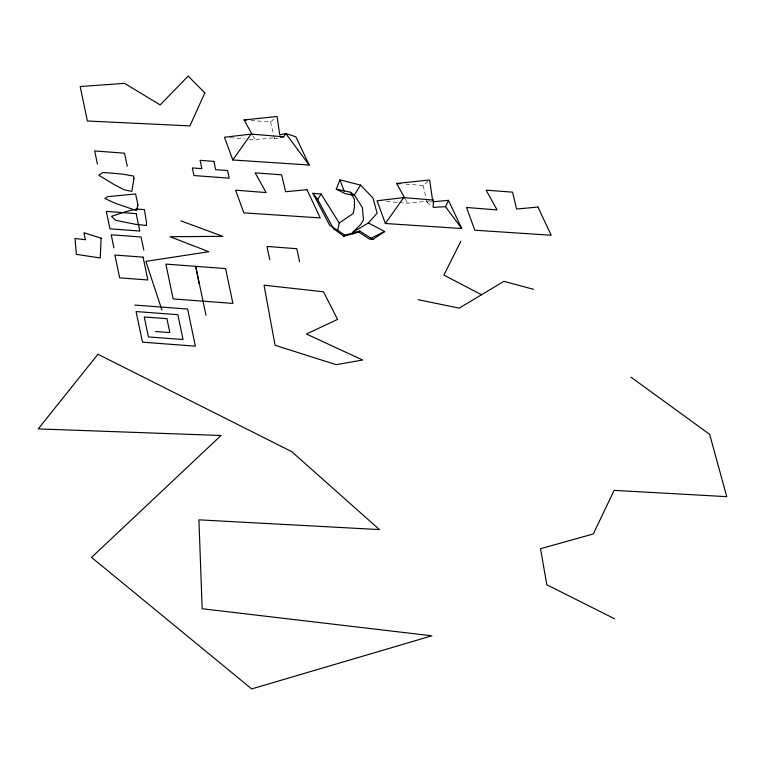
<?xml version="1.0" encoding="UTF-8"?>
<svg xmlns="http://www.w3.org/2000/svg" width="765" height="765" viewBox="0 0 765 765"><rect width="100%" height="100%" fill="white"/><g stroke="black" fill="none" stroke-linecap="round" stroke-linejoin="round"><path stroke-width="0.57" stroke-dasharray="3.83 2.87" d="M250.968 120.468L270.533 121.931L274.625 118.527M405.842 184.155L423.102 185.446L428.018 181.353M273.736 135.434L274.539 138.809L276.27 137.509M249.189 139.22L255.07 139.689L274.511 137.729M399.407 202.553L407.64 203.203L432.646 200.679M274.539 138.809L279.282 138.369M426.306 198.948L427.109 202.323L431.862 201.874M230.361 137.729L244.475 138.847M386.468 201.52L398.23 202.457M427.109 202.323L432.359 206.655M405.326 199.053L407.64 203.203M252.746 135.539L255.07 139.689M423.102 185.446L426.048 197.819M270.533 121.931L273.468 134.305"/><path stroke-width="1.15" d="M433.373 200.076L433.229 207.372L445.488 206.674L461.725 228.534L385.359 223.495L377.059 200.774L403.633 197.619L433.373 200.076L432.646 200.679M337.547 231.078L339.249 222.988L321.07 194.004L312.895 193.277L329.648 225.197L344.967 235.161L359.77 231.049L372.899 239.426L384.671 231.499L368.348 222.988L352.885 232.206L352.981 233.841L343.858 236.194L333.53 228.754L317.657 199.512L312.895 193.277M360.602 185.111L354.08 195.429L345.091 193.602L336.275 189.165L339.928 179.871L360.602 185.111L373.024 198.116L377.116 213.215L368.348 222.988M445.488 206.674L448.481 200.334L433.047 201.769M460.884 241.147L443.901 275.094L481.529 294.745M317.657 199.512L321.07 194.004M283.662 136.801L285.737 133.502L295.912 136.82L309.156 165.02L232.79 159.981L224.48 137.26L251.063 134.105L283.662 136.801L280.229 137.155M232.79 159.981L251.063 134.105M385.359 223.495L403.633 197.619M352.885 232.206L360.583 224.642L363.49 220.014L362.38 207.669L354.778 195.486L350.332 192.178L336.275 189.165M343.858 236.194L344.967 235.161M352.981 233.841L358.689 232.024L359.77 231.049M339.249 222.988L353.134 213.588L354.444 207.382L354.415 199.225L350.332 192.178M370.442 238.546L384.671 231.499M252.173 134.497L244.064 119.952L277.073 116.481L279.751 134.908L285.737 133.502L309.156 165.02M404.742 198.011L396.643 183.466L429.653 179.995L432.483 199.531M244.064 119.952L246.368 120.124M396.643 183.466L400.095 183.724M134.726 305.063L187.626 309.041L195.391 346.153L142.491 342.175L136.084 311.565L177.843 314.692L183.036 339.517L148.429 336.916L144.26 316.968L166.933 318.67L169.849 332.593L155.524 331.513M372.899 239.426L369.428 239.053L358.689 232.024M418.178 299.679L459.182 308.142L503.877 281.348L533.568 289.313M180.846 220.856L222.845 236.337L170.069 236.72L208.835 251.723L145.866 261.381L161.931 310.074M614.582 618.789L546.822 584.795L540.53 548.706L593.324 533.951L614.132 490.355L726.75 496.667L709.671 434.367L631.01 377.193M448.481 200.334L461.725 228.534M339.928 179.871L344.298 191.489M299.593 261.802L296.849 248.702L266.985 246.454L269.72 259.555M205.967 315.276L195.725 266.335L199.072 283.729M127.286 166.292L124.542 153.191L94.678 150.954L97.413 164.054M143.81 250.107L141.066 237.007L111.202 234.769L113.937 247.87M101.162 238.164L100.215 257.958L76.357 254.343L74.999 238.489L85.431 239.722L83.978 232.77L101.162 238.164M146.564 223.026L146.411 225.465L135.376 224.298L115.668 220.301L111.527 216.294L126.531 211.427L136.782 209.036L144.422 209.629L146.564 223.026M133.923 178.599L131.819 191.384L124.179 189.787L113.918 184.451L98.895 175.262L103.026 172.441L122.725 174.114L133.76 176.113L133.923 178.599M137.91 204.896L136.419 210.585L115.4 203.299L104.824 198.508L107.788 196.662L135.635 193.966L137.91 204.896M204.819 92.89L189.93 125.89L87.392 120.985L80.182 86.522L124.532 83.356L160.143 104.891L188.2 76.07L204.819 92.89M97.93 354.262L38.25 428.907L220.999 435.505L91.561 557.408L251.675 688.93L431.871 635.811L202.17 608.749L198.919 519.827L379.459 529.6L291.723 451.637L97.93 354.262M337.575 319.435L306.411 334.028L362.658 360.019L336.151 364.676L275.065 345.283L264.049 285.202L323.49 291.781L337.575 319.435M306.975 189.72L285.603 191.699L281.606 174.831L255.137 172.842L266.134 192.589L235.553 190.16L243.853 212.871L320.219 217.91L306.975 189.72M537.948 207.047L516.576 209.036L512.569 192.158L486.11 190.179L497.107 209.916L466.516 207.487L474.826 230.208L551.192 235.247L537.948 207.047M213.923 161.386L200.086 160.344L201.826 168.635L192.35 167.927L193.947 175.548L229.184 178.188L227.588 170.566L215.654 169.667L213.923 161.386M136.18 213.645L106.306 211.398L109.959 228.821L139.823 231.059L136.18 213.645M143.065 257.145L114.884 255.032L119.665 277.858L147.836 279.971L143.065 257.145M225.599 268.582L165.862 264.097L173.148 298.924L232.885 303.409L225.599 268.582"/></g></svg>
